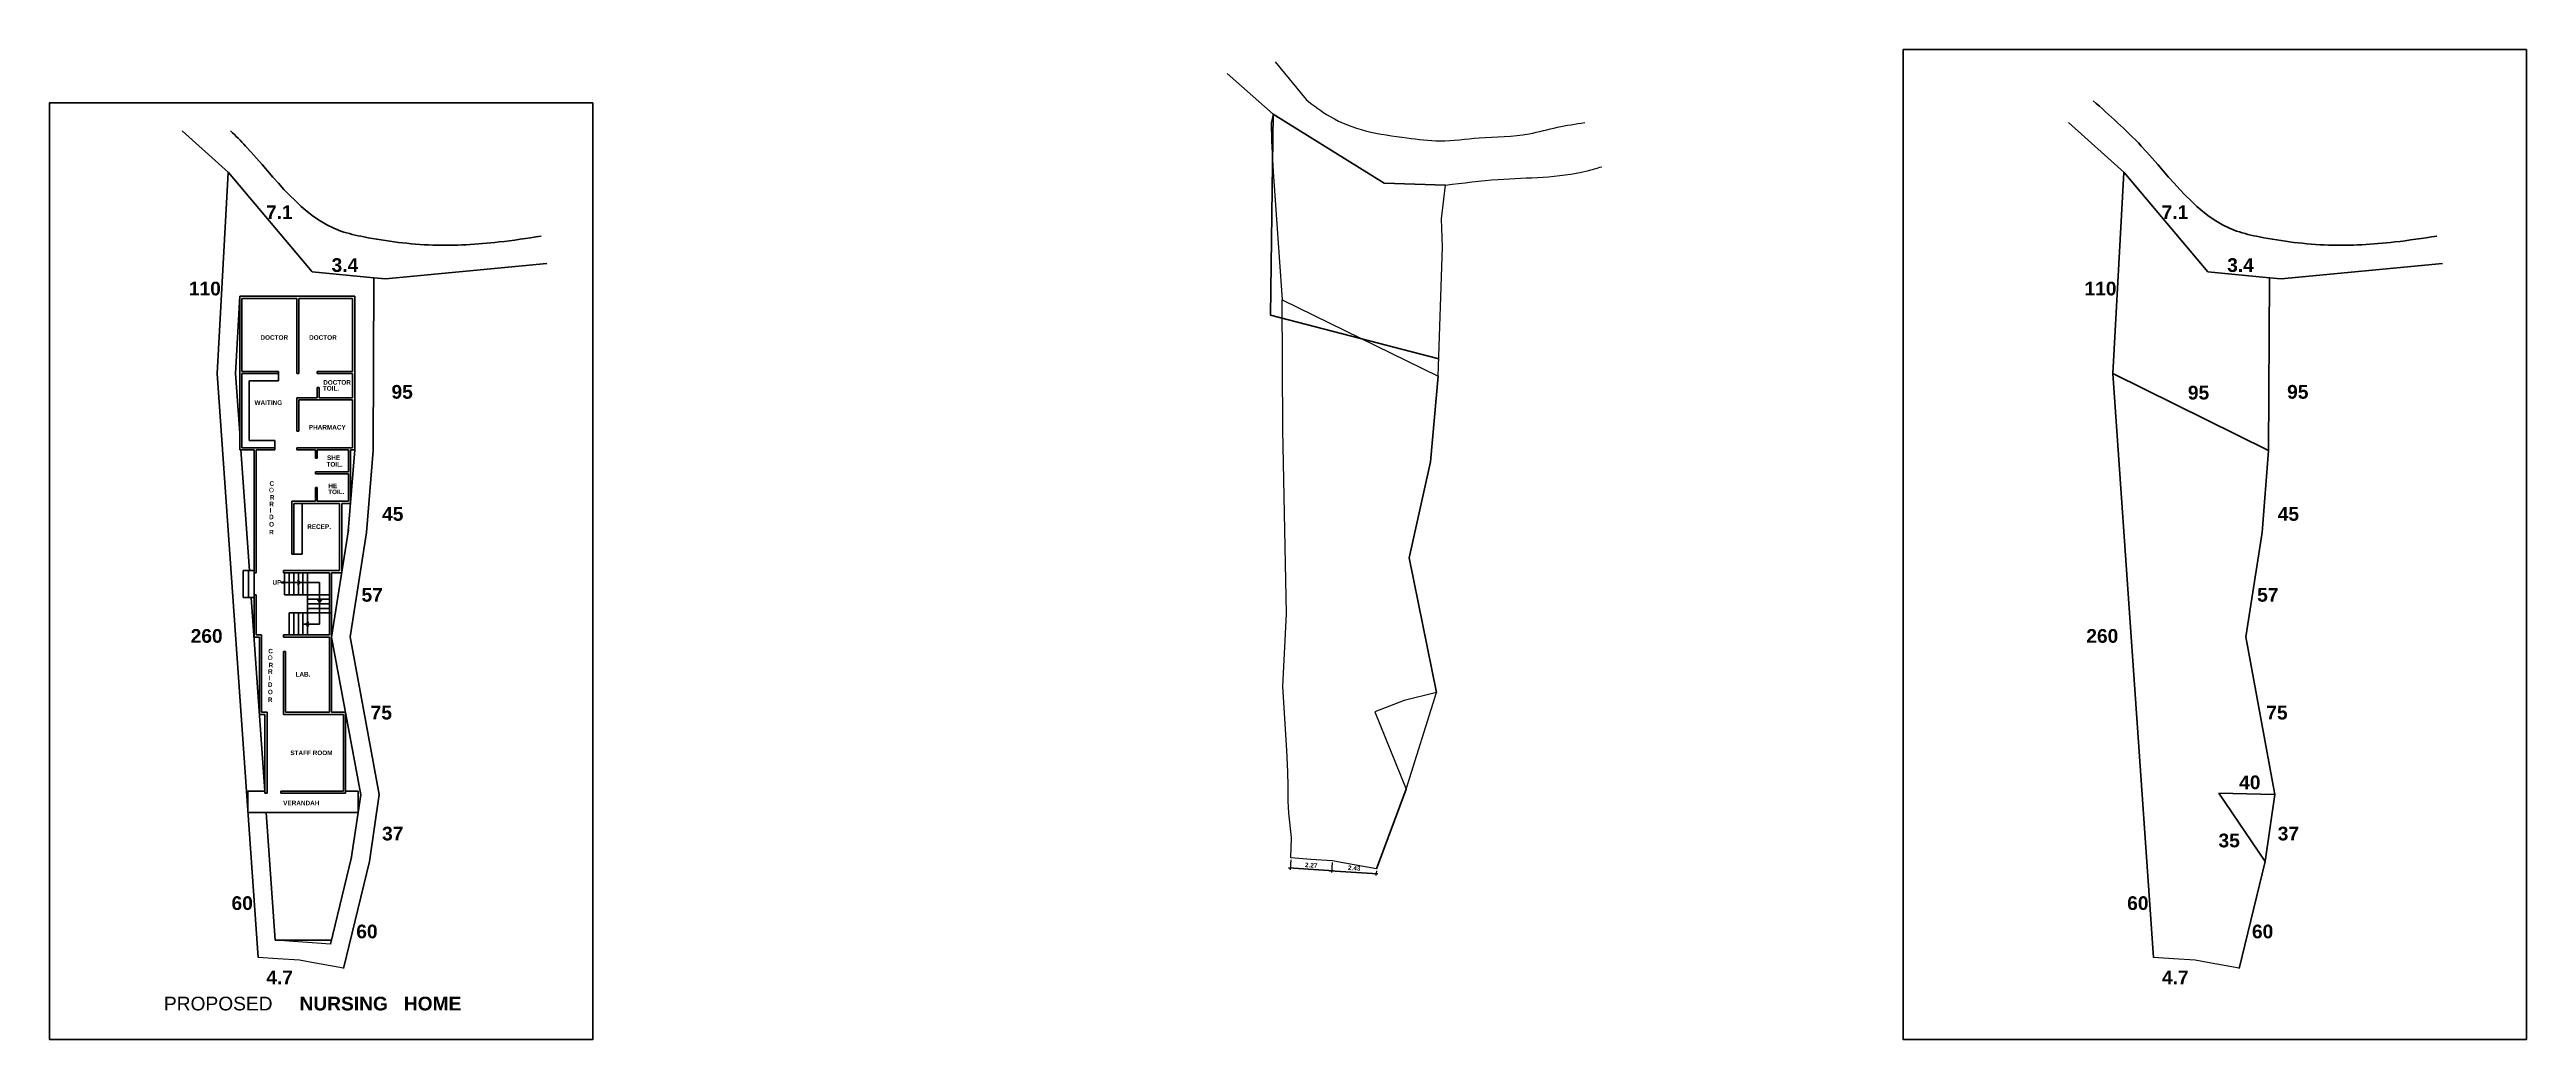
# Model space of a CAD drawing. Header units: inches. Extents: x 1352 to 5457, y 84 to 1168.
# Drawn here: x 3670.3 to 3805.7, y 324.3 to 378.4 of the extents above; entities that cross this region are included whole.
import ezdxf

# ---------------------------------------------------------------- set-up
doc = ezdxf.new("R2010")
doc.units = ezdxf.units.IN
doc.header["$MEASUREMENT"] = 0
doc.header["$PDMODE"] = 35
doc.header["$PDSIZE"] = -0.5
doc.layers.add('text', color=250, linetype='Continuous', lineweight=30)
doc.layers.add('wall', color=7, linetype='Continuous', lineweight=40)
doc.styles.get("Standard").update_dxf_attribs({"font": 'arialbd.ttf', "height": 1.5})
doc.dimstyles.get("Standard").update_dxf_attribs({"dimtxt": 0.25, "dimasz": 0.1, "dimexe": 0.1, "dimexo": 0.1, "dimgap": 0.1, "dimtad": 1, "dimzin": 0, "dimdsep": 46, "dimtxsty": 'Standard', "dimblk": 'ARCHTICK', "dimcen": 0.1, "dimdle": 0.1, "dimclrd": 256, "dimadec": 0, "dimazin": 0, "dimtfac": 1, "dimtofl": 0, "dimtmove": 2, "dimatfit": 3, "dimfxl": 1, "dimtolj": 1, "dimtzin": 0, "dimlwd": -1, "dimarcsym": 0})

# ---------------------------------------------------------------- blocks, each defined once
blk = doc.blocks.new('_ArchTick')
at = {"color": 0, "linetype": 'ByBlock', "const_width": 0.15}
blk.add_lwpolyline([(-0.5, -0.5), (0.5, 0.5)], dxfattribs=at)
blk = doc.blocks.new('*D623')
at = {"layer": 'Defpoints', "color": 0, "linetype": 'ByBlock', "transparency": 16777216}
for p in [(3738.16, 334.22), (3740.39, 333.53), (3740.43, 334.07)]:
    blk.add_point(p, dxfattribs=at)
at = {"layer": 'wall', "linetype": 'ByBlock', "transparency": 16777216}
blk.add_line((3738.03, 333.69), (3740.49, 333.52), dxfattribs=at)
at = {"layer": 'wall', "color": 0, "linetype": 'ByBlock', "lineweight": -2, "transparency": 16777216}
for p, q in [((3738.16, 334.12), (3738.12, 333.58)), ((3740.42, 333.97), (3740.38, 333.43))]:
    blk.add_line(p, q, dxfattribs=at)
at = {"layer": 'wall', "linetype": 'ByBlock', "transparency": 16777216, "xscale": 0.1, "yscale": 0.1, "zscale": 0.1}
for p, rotation in [((3738.13, 333.68), 176.0466469519646), ((3740.39, 333.53), 356.0466469519645)]:
    blk.add_blockref('_ArchTick', p, dxfattribs=dict(at, rotation=rotation))
at = {"layer": 'wall', "color": 0, "linetype": 'ByBlock', "transparency": 16777216, "insert": (3739.27, 333.83), "char_height": 0.25, "attachment_point": 5, "rotation": 356.0466}
blk.add_mtext('\\A1;2.27', dxfattribs=at)
blk = doc.blocks.new('*D624')
at = {"layer": 'Defpoints', "color": 0, "linetype": 'ByBlock', "transparency": 16777216}
for p in [(3740.43, 334.07), (3742.82, 333.36), (3742.84, 333.63)]:
    blk.add_point(p, dxfattribs=at)
at = {"layer": 'wall', "linetype": 'ByBlock', "transparency": 16777216}
blk.add_line((3740.29, 333.53), (3742.92, 333.35), dxfattribs=at)
at = {"layer": 'wall', "color": 0, "linetype": 'ByBlock', "lineweight": -2, "transparency": 16777216}
for p, q in [((3740.42, 333.97), (3740.38, 333.43)), ((3742.83, 333.53), (3742.81, 333.26))]:
    blk.add_line(p, q, dxfattribs=at)
at = {"layer": 'wall', "linetype": 'ByBlock', "transparency": 16777216, "xscale": 0.1, "yscale": 0.1, "zscale": 0.1}
for p, rotation in [((3740.39, 333.53), 176.046646951965), ((3742.82, 333.36), 356.046646951965)]:
    blk.add_blockref('_ArchTick', p, dxfattribs=dict(at, rotation=rotation))
at = {"layer": 'wall', "color": 0, "linetype": 'ByBlock', "transparency": 16777216, "insert": (3741.62, 333.67), "char_height": 0.25, "attachment_point": 5, "rotation": 356.0466}
blk.add_mtext('\\A1;2.43', dxfattribs=at)

msp = doc.modelspace()

# ---------------------------------------------------------------- linework, layer by layer
for p, q in [((3737.196, 374.892), (3734.668, 377.121)), ((3737.308, 377.753), (3738.986, 375.69)), ((3680.073, 371.704), (3677.544, 373.978)), ((3737.196, 374.892), (3737.073, 374.413)), ((3737.073, 374.413), (3737.09, 373.427)), ((3783.707, 371.704), (3780.674, 374.432)), ((3737.09, 373.427), (3737.183, 371.744)), ((3737.183, 371.744), (3737.681, 364.741)), ((3746.397, 369.162), (3746.607, 371.013)), ((3746.447, 367.629), (3746.397, 369.162)), ((3746.212, 360.565), (3746.447, 367.629)), ((3737.681, 364.741), (3746.212, 360.565)), ((3737.71, 357.657), (3737.681, 364.741)), ((3737.914, 347.572), (3737.71, 357.657)), ((3737.717, 343.591), (3737.914, 347.572)), ((3737.945, 340.112), (3737.717, 343.591)), ((3744.35, 342.843), (3742.744, 342.223)), ((3746.124, 343.28), (3744.35, 342.843)), ((3744.47, 337.993), (3746.124, 343.28)), ((3742.744, 342.223), (3744.47, 337.993)), ((3737.99, 338.928), (3737.945, 340.112)), ((3738.007, 338.16), (3737.99, 338.928)), ((3738.006, 337.339), (3738.007, 338.16)), ((3738.042, 336.679), (3738.006, 337.339)), ((3738.201, 335.343), (3738.042, 336.679)), ((3738.163, 334.225), (3738.201, 335.343)), ((3739.241, 334.15), (3738.163, 334.225)), ((3740.428, 334.068), (3739.241, 334.15)), ((3741.113, 333.942), (3740.428, 334.068)), ((3742.836, 333.626), (3741.113, 333.942)), ((3685.659, 329.519), (3682.629, 329.729)), ((3682.77, 328.717), (3681.692, 328.791)), ((3683.958, 328.635), (3682.77, 328.717)), ((3684.642, 328.509), (3683.958, 328.635)), ((3686.366, 328.192), (3684.642, 328.509)), ((3786.404, 328.717), (3785.326, 328.791)), ((3787.592, 328.635), (3786.404, 328.717)), ((3788.276, 328.509), (3787.592, 328.635)), ((3790, 328.192), (3788.276, 328.509))]:
    msp.add_line(p, q)
for points, knots in [([(3738.986, 375.69), (3739.415, 375.358), (3740.395, 374.6), (3742.298, 373.878), (3744.345, 373.617), (3746.42, 373.34), (3748.643, 373.674), (3750.82, 373.654), (3752.703, 374.202), (3753.723, 374.357), (3754.22, 374.432)], [0, 0, 0, 0, 0.1747886, 0.3997523, 0.6470219, 0.8427734, 1.0732254, 1.3701733, 1.5416199, 1.7041789, 1.7041789, 1.7041789, 1.7041789]), ([(3746.607, 371.013), (3747.567, 371.133), (3750.138, 371.455), (3753.059, 371.393), (3754.888, 371.935), (3755.156, 372.014)], [0, 0, 0, 0, 0.31342638, 0.83940797, 0.92979217, 0.92979217, 0.92979217, 0.92979217])]:
    msp.add_open_spline(points, degree=3, knots=knots)
at = {"layer": 'wall', "linetype": 'ByBlock'}
for p, q in [((3737.196, 374.892), (3737.045, 363.893)), ((3737.196, 374.892), (3743.255, 371.114)), ((3680.061, 371.694), (3679.467, 360.71)), ((3680.073, 371.704), (3684.647, 366.274)), ((3743.255, 371.114), (3746.607, 371.013)), ((3783.695, 371.694), (3783.101, 360.71)), ((3783.707, 371.704), (3788.281, 366.274)), ((3684.647, 366.274), (3688.028, 365.939)), ((3688.028, 365.939), (3687.979, 356.5)), ((3688.028, 365.939), (3688.665, 365.897)), ((3688.665, 365.897), (3697.485, 366.723)), ((3788.281, 366.274), (3791.662, 365.939)), ((3791.662, 365.939), (3791.613, 356.5)), ((3791.662, 365.939), (3792.3, 365.897)), ((3792.3, 365.897), (3801.12, 366.723)), ((3680.697, 364.935), (3680.469, 360.718)), ((3686.981, 364.935), (3680.697, 364.935)), ((3680.697, 364.935), (3680.697, 356.542)), ((3680.812, 364.82), (3680.812, 360.82)), ((3683.812, 364.82), (3680.812, 364.82)), ((3683.812, 360.705), (3683.812, 364.82)), ((3683.927, 360.82), (3683.927, 364.82)), ((3686.866, 364.82), (3683.927, 364.82)), ((3686.866, 360.82), (3686.866, 364.82)), ((3686.981, 356.993), (3686.981, 364.935)), ((3737.045, 363.893), (3746.244, 361.52)), ((3679.467, 360.71), (3681.692, 328.791)), ((3680.469, 360.718), (3680.697, 357.446)), ((3682.812, 360.82), (3680.812, 360.82)), ((3682.812, 360.705), (3680.812, 360.705)), ((3680.812, 360.705), (3680.812, 356.657)), ((3681.212, 360.305), (3681.212, 357.057)), ((3682.812, 360.305), (3681.212, 360.305)), ((3682.812, 360.305), (3682.812, 360.82)), ((3683.812, 360.705), (3683.927, 360.705)), ((3683.927, 360.82), (3683.927, 360.705)), ((3686.866, 360.82), (3684.927, 360.82)), ((3684.927, 360.82), (3684.927, 360.705)), ((3686.866, 360.705), (3684.927, 360.705)), ((3686.866, 359.39), (3686.866, 360.705)), ((3746.212, 360.565), (3745.784, 355.888)), ((3783.101, 360.71), (3791.613, 356.5)), ((3783.101, 360.71), (3785.326, 328.791)), ((3683.812, 359.39), (3683.812, 357.557)), ((3683.927, 359.39), (3683.812, 359.39)), ((3683.927, 359.39), (3684.927, 359.39)), ((3683.927, 359.275), (3686.866, 359.275)), ((3683.927, 359.275), (3683.927, 357.557)), ((3685.042, 359.955), (3684.927, 359.955)), ((3684.927, 359.955), (3684.927, 359.39)), ((3685.042, 359.955), (3685.042, 359.39)), ((3685.042, 359.39), (3686.866, 359.39)), ((3686.866, 356.657), (3686.866, 359.275)), ((3683.927, 357.557), (3683.812, 357.557)), ((3681.474, 356.542), (3680.697, 356.542)), ((3680.76, 356.542), (3681.221, 349.934)), ((3682.612, 356.657), (3680.812, 356.657)), ((3682.612, 357.057), (3681.212, 357.057)), ((3681.474, 349.819), (3681.474, 356.542)), ((3682.612, 356.542), (3681.589, 356.542)), ((3681.589, 349.819), (3681.589, 356.542)), ((3682.612, 357.057), (3682.612, 356.542)), ((3686.866, 356.657), (3683.812, 356.657)), ((3683.812, 356.657), (3683.812, 356.542)), ((3684.827, 356.542), (3683.812, 356.542)), ((3684.827, 356.542), (3684.827, 356.092)), ((3684.927, 356.542), (3684.927, 356.092)), ((3686.632, 356.542), (3684.927, 356.542)), ((3686.979, 356.542), (3686.627, 352.093)), ((3686.632, 355.342), (3686.632, 356.542)), ((3686.981, 356.542), (3686.747, 356.542)), ((3686.747, 353.612), (3686.747, 356.542)), ((3686.981, 356.993), (3686.981, 356.542)), ((3687.979, 356.5), (3687.624, 352.014)), ((3791.613, 356.5), (3791.258, 352.014)), ((3684.927, 356.092), (3684.827, 356.092)), ((3686.632, 355.342), (3684.827, 355.342)), ((3684.827, 355.342), (3684.827, 355.227)), ((3686.632, 355.227), (3684.827, 355.227)), ((3686.632, 353.727), (3686.632, 355.227)), ((3744.617, 350.641), (3745.784, 355.888)), ((3683.532, 350.843), (3683.532, 353.727)), ((3684.827, 353.727), (3683.532, 353.727)), ((3683.647, 350.843), (3683.647, 353.612)), ((3686.151, 353.612), (3683.647, 353.612)), ((3684.097, 350.834), (3684.097, 353.612)), ((3684.927, 354.477), (3684.827, 354.477)), ((3684.827, 354.477), (3684.827, 353.727)), ((3684.927, 354.477), (3684.927, 353.727)), ((3686.632, 353.727), (3684.927, 353.727)), ((3686.151, 349.934), (3686.151, 353.612)), ((3686.266, 349.819), (3686.266, 353.612)), ((3686.747, 353.612), (3686.266, 353.612)), ((3686.636, 352.17), (3685.712, 346.304)), ((3683.532, 350.843), (3684.097, 350.843)), ((3687.624, 352.014), (3686.727, 346.317)), ((3791.258, 352.014), (3790.361, 346.317)), ((3681.474, 349.934), (3680.874, 349.934)), ((3680.874, 348.471), (3680.874, 349.934)), ((3681.174, 348.471), (3681.174, 349.934)), ((3681.589, 349.819), (3681.474, 349.819)), ((3681.474, 349.819), (3681.474, 348.619)), ((3683.089, 349.934), (3686.151, 349.934)), ((3683.089, 349.819), (3683.089, 349.934)), ((3683.089, 349.819), (3685.597, 349.819)), ((3683.147, 349.819), (3683.147, 348.619)), ((3683.397, 349.819), (3683.397, 348.619)), ((3683.647, 349.819), (3683.647, 348.619)), ((3684.004, 349.29), (3683.852, 349.417)), ((3683.897, 349.819), (3683.897, 348.619)), ((3684.147, 349.819), (3684.147, 348.619)), ((3684.397, 349.819), (3684.397, 346.419)), ((3685.597, 349.819), (3685.597, 346.419)), ((3685.712, 349.819), (3685.712, 342.191)), ((3685.712, 349.819), (3686.266, 349.819)), ((3686.266, 349.934), (3686.284, 349.934)), ((3746.124, 343.28), (3744.617, 350.641)), ((3681.474, 348.471), (3680.874, 348.471)), ((3681.323, 348.471), (3682.061, 337.876)), ((3681.474, 346.304), (3681.474, 348.619)), ((3681.589, 348.619), (3681.474, 348.619)), ((3681.589, 346.419), (3681.589, 348.619)), ((3682.951, 349.29), (3685.057, 349.29)), ((3682.964, 349.307), (3683.101, 349.307)), ((3682.968, 349.272), (3683.099, 349.272)), ((3685.597, 348.619), (3683.147, 348.619)), ((3684.004, 349.29), (3683.852, 349.163)), ((3685.597, 348.369), (3684.397, 348.369)), ((3685.597, 348.119), (3684.397, 348.119)), ((3685.057, 348.189), (3684.954, 348.334)), ((3685.057, 349.29), (3685.057, 347.013)), ((3685.057, 348.189), (3685.16, 348.334)), ((3685.712, 347.619), (3683.397, 347.619)), ((3683.397, 347.619), (3683.397, 346.419)), ((3683.647, 347.619), (3683.647, 346.419)), ((3683.897, 347.619), (3683.897, 346.419)), ((3684.147, 347.619), (3684.147, 346.419)), ((3685.057, 347.013), (3684.147, 347.013)), ((3684.295, 347.013), (3684.469, 347.125)), ((3684.295, 347.013), (3684.469, 346.901)), ((3685.597, 347.869), (3684.397, 347.869)), ((3681.474, 346.419), (3681.466, 346.419)), ((3681.768, 346.304), (3681.474, 346.304)), ((3681.883, 346.419), (3681.589, 346.419)), ((3681.768, 342.076), (3681.768, 346.304)), ((3681.883, 342.191), (3681.883, 346.419)), ((3685.597, 346.419), (3683.084, 346.419)), ((3683.084, 346.419), (3683.084, 346.304)), ((3685.597, 346.304), (3683.084, 346.304)), ((3683.084, 342.076), (3683.084, 345.519)), ((3683.199, 345.519), (3683.084, 345.519)), ((3683.199, 342.191), (3683.199, 345.519)), ((3685.597, 346.304), (3685.597, 342.191)), ((3687.308, 337.67), (3685.712, 346.304)), ((3688.322, 337.689), (3686.727, 346.317)), ((3791.956, 337.689), (3790.361, 346.317)), ((3681.768, 342.191), (3681.76, 342.191)), ((3682.069, 342.076), (3681.768, 342.076)), ((3682.184, 342.191), (3681.883, 342.191)), ((3682.069, 337.761), (3682.069, 342.076)), ((3682.184, 337.761), (3682.184, 342.191)), ((3686.358, 342.076), (3683.084, 342.076)), ((3685.597, 342.191), (3683.199, 342.191)), ((3686.473, 342.191), (3685.712, 342.191)), ((3686.358, 342.076), (3686.358, 337.876)), ((3686.473, 342.191), (3686.473, 337.761)), ((3686.494, 342.076), (3686.473, 342.076)), ((3681.14, 336.711), (3681.14, 337.876)), ((3682.069, 337.876), (3681.14, 337.876)), ((3682.069, 337.761), (3682.184, 337.761)), ((3685.712, 337.876), (3682.934, 337.876)), ((3682.934, 337.761), (3682.934, 337.876)), ((3686.473, 337.761), (3682.934, 337.761)), ((3685.712, 337.876), (3686.358, 337.876)), ((3686.473, 337.876), (3687.167, 337.876)), ((3686.793, 334.174), (3687.308, 337.67)), ((3687.167, 337.876), (3687.167, 336.711)), ((3687.782, 334.028), (3688.322, 337.689)), ((3742.836, 333.626), (3744.47, 337.993)), ((3788.888, 337.773), (3791.956, 337.689)), ((3788.888, 337.773), (3791.417, 334.028)), ((3791.417, 334.028), (3791.956, 337.689)), ((3687.167, 336.711), (3681.14, 336.711)), ((3682.142, 336.711), (3682.629, 329.729)), ((3686.811, 334.264), (3685.659, 329.519)), ((3687.782, 334.028), (3686.364, 328.187)), ((3791.417, 334.028), (3789.999, 328.187)), ((3682.629, 329.729), (3685.712, 329.729))]:
    msp.add_line(p, q, dxfattribs=at)
for points in [[(3805.707, 378.424), (3771.631, 378.424), (3771.631, 324.303), (3805.707, 324.303)], [(3699.999, 375.518), (3670.294, 375.518), (3670.294, 324.303), (3699.999, 324.303)]]:
    msp.add_lwpolyline(points, close=True, dxfattribs=at)
msp.add_spline([(3782.021, 375.616), (3784.65, 373.149), (3789.862, 368.499), (3791.113, 368.183), (3794.889, 367.735), (3798.507, 367.904), (3800.802, 368.218)], degree=3, dxfattribs=at)
msp.add_open_spline([(3680.195, 373.978), (3680.473, 373.711), (3682.408, 371.767), (3684.325, 368.859), (3688.307, 367.994), (3691.187, 367.62), (3694.447, 367.813), (3696.404, 368.104), (3697.167, 368.218)], degree=3, knots=[2.4524442, 2.4524442, 2.4524442, 2.4524442, 3.6054032, 10.5899872, 11.8795976, 15.6829655, 19.3047043, 21.6204814, 21.6204814, 21.6204814, 21.6204814], dxfattribs=at)

# ---------------------------------------------------------------- texts
at = {"layer": 'text'}
for s, p in [('7.1', (3682.129, 369.157)), ('7.1', (3785.763, 369.157)), ('3.4', (3685.713, 366.267)), ('3.4', (3789.347, 366.267)), ('110', (3677.911, 364.981)), ('110', (3781.545, 364.981)), ('95', (3688.989, 359.334)), ('95', (3787.197, 359.291)), ('95', (3792.623, 359.334)), ('45', (3688.475, 352.66)), ('45', (3792.109, 352.66)), ('57', (3687.348, 348.237)), ('57', (3790.983, 348.237)), ('260', (3678.009, 345.989)), ('260', (3781.643, 345.989)), ('75', (3687.849, 341.797)), ('75', (3791.483, 341.797)), ('40', (3790, 337.984)), ('37', (3688.474, 335.186)), ('37', (3792.108, 335.186)), ('35', (3788.871, 334.807)), ('60', (3680.243, 331.382)), ('60', (3783.878, 331.382)), ('60', (3687.063, 329.832)), ('60', (3790.698, 329.832)), ('4.7', (3682.146, 327.323)), ('4.7', (3785.781, 327.323))]:
    msp.add_text(s, height=0.75, dxfattribs=at).set_placement(p)
at = {"layer": 'text', "char_height": 0.75, "attachment_point": 1}
for s, insert in [('{\\fArial Baltic|b0|i0|c186|p34;PROPOSED }', (3676.548, 326.64)), ('NURSING{\\fArial Baltic|b0|i0|c186|p34; }', (3683.961, 326.64)), ('HOME{\\fArial Baltic|b0|i0|c186|p34; }', (3689.664, 326.64))]:
    msp.add_mtext_dynamic_manual_height_columns(s, width=2.64154, gutter_width=1.25, heights=[0], dxfattribs=dict(at, insert=insert))
at = {"layer": 'wall', "linetype": 'ByBlock', "char_height": 0.25, "attachment_point": 1}
for s, heights, insert in [('DOCTOR', [0], (3681.825, 362.805)), ('DOCTOR', [0], (3684.484, 362.805)), ('DOCTOR', [0], (3685.255, 360.351)), ('WAITING', [0], (3681.5, 359.243)), ('TOIL.', [0.246], (3685.237, 360.025)), ('PHARMACY', [0], (3684.47, 357.896)), ('SHE', [0], (3685.466, 356.231)), ('C', [0], (3682.319, 354.823)), ('TOIL.', [0], (3685.435, 355.873)), ('{\\fArial Baltic|b0|i0|c186|p34;O}', [0], (3682.289, 354.465)), ('R', [0], (3682.307, 353.705)), ('R', [0], (3682.338, 354.063)), ('TOIL.', [0], (3685.526, 354.366)), ('HE', [0], (3685.536, 354.693)), ('O', [0], (3682.298, 352.591)), ('D', [0], (3682.298, 352.992)), ('R', [0], (3682.298, 352.165)), ('I', [0], (3682.329, 353.35)), ('RECEP.', [0], (3684.379, 352.466)), ('UP', [0], (3682.484, 349.416)), ('{\\fArial Baltic|b0|i0|c186|p34;O}', [0], (3682.22, 345.3)), ('C', [0], (3682.251, 345.658)), ('R', [0], (3682.239, 344.54)), ('I', [0], (3682.26, 344.185)), ('R', [0], (3682.27, 344.898)), ('LAB.', [0], (3683.744, 344.391)), ('O', [0], (3682.229, 343.426)), ('D', [0], (3682.229, 343.827)), ('R', [0], (3682.229, 343)), ('STAFF ROOM', [0], (3683.458, 340.099)), ('VERANDAH', [0], (3683.067, 337.356))]:
    msp.add_mtext_dynamic_manual_height_columns(s, width=2.64154, gutter_width=1.25, heights=heights, dxfattribs=dict(at, insert=insert))

# ---------------------------------------------------------------- dimensions: what is measured, and where the dimension line sits
at = {"layer": 'wall', "linetype": 'ByBlock'}
dim = msp.add_aligned_dim(p1=(3738.163, 334.225), p2=(3740.428, 334.068), distance=-0.542, dimstyle='Standard', dxfattribs=at)
dim.commit()
dim.dimension.update_dxf_attribs({"geometry": '*D623', "text_midpoint": (3739.274, 333.83)})
dim = msp.add_linear_dim(base=(3742.818, 333.359), p1=(3740.428, 334.068), p2=(3742.836, 333.626), angle=176.04665, dimstyle='Standard', dxfattribs=at)
dim.commit()
dim.dimension.update_dxf_attribs({"geometry": '*D624', "text_midpoint": (3741.62, 333.67)})

doc.saveas('drawing.dxf')
